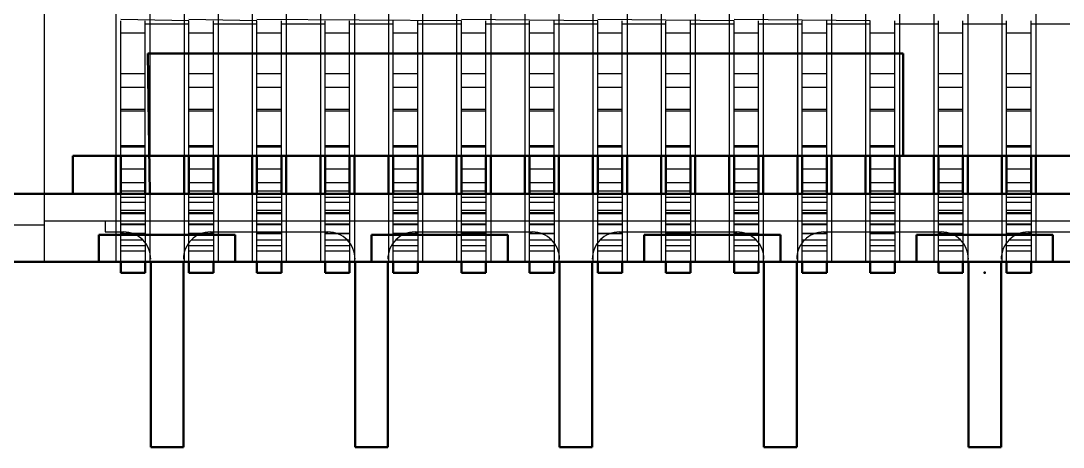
# Model space of a CAD drawing. Header units: inches. Extents: x -1.5 to 1.5, y -0.23 to 0.16.
# Drawn here: x -0.3536 to 0.0287, y -0.228 to -0.0715 of the extents above; entities that cross this region are included whole.
import ezdxf

# ---------------------------------------------------------------- set-up
doc = ezdxf.new("R2010")
doc.units = ezdxf.units.IN
doc.header["$MEASUREMENT"] = 0
doc.linetypes.add('Dashed', pattern=[2, 1, -1])
for name, color, linetype, lineweight in [('AM_4', 7, 'Continuous', 50), ('AM_9', 6, 'Dashed', 25), ('ConnectionPoints', 7, 'Continuous', 50)]:
    doc.layers.add(name, color=color, linetype=linetype, lineweight=lineweight)

msp = doc.modelspace()

# ---------------------------------------------------------------- linework, layer by layer
at = {"layer": 'AM_4'}
for p, q in [((-0.307, -0.0835), (-0.30625, -0.135)), ((-0.03, -0.0835), (-0.307, -0.0835)), ((-0.03, -0.121), (-0.03, -0.0835)), ((0.3345, -0.121), (-0.3345, -0.121)), ((-0.3345, -0.121), (-0.3345, -0.135)), ((-0.31875, -0.121), (-0.31875, -0.135)), ((-0.317, -0.135), (-0.317, -0.121)), ((-0.308, -0.121), (-0.308, -0.135)), ((-0.29375, -0.121), (-0.29375, -0.135)), ((-0.292, -0.135), (-0.292, -0.121)), ((-0.283, -0.121), (-0.283, -0.135)), ((-0.28125, -0.121), (-0.28125, -0.135)), ((-0.26875, -0.121), (-0.26875, -0.135)), ((-0.267, -0.135), (-0.267, -0.121)), ((-0.258, -0.121), (-0.258, -0.135)), ((-0.25625, -0.121), (-0.25625, -0.135)), ((-0.24375, -0.121), (-0.24375, -0.135)), ((-0.242, -0.135), (-0.242, -0.121)), ((-0.233, -0.121), (-0.233, -0.135)), ((-0.23125, -0.121), (-0.23125, -0.135)), ((-0.21875, -0.121), (-0.21875, -0.135)), ((-0.217, -0.135), (-0.217, -0.121)), ((-0.208, -0.121), (-0.208, -0.135)), ((-0.20625, -0.121), (-0.20625, -0.135)), ((-0.19375, -0.121), (-0.19375, -0.135)), ((-0.192, -0.135), (-0.192, -0.121)), ((-0.183, -0.121), (-0.183, -0.135)), ((-0.18125, -0.121), (-0.18125, -0.135)), ((-0.16875, -0.121), (-0.16875, -0.135)), ((-0.167, -0.135), (-0.167, -0.121)), ((-0.158, -0.121), (-0.158, -0.135)), ((-0.15625, -0.121), (-0.15625, -0.135)), ((-0.14375, -0.121), (-0.14375, -0.135)), ((-0.142, -0.135), (-0.142, -0.121)), ((-0.133, -0.121), (-0.133, -0.135)), ((-0.13125, -0.121), (-0.13125, -0.135)), ((-0.11875, -0.121), (-0.11875, -0.135)), ((-0.117, -0.135), (-0.117, -0.121)), ((-0.108, -0.121), (-0.108, -0.135)), ((-0.10625, -0.121), (-0.10625, -0.135)), ((-0.09375, -0.121), (-0.09375, -0.135)), ((-0.092, -0.135), (-0.092, -0.121)), ((-0.083, -0.121), (-0.083, -0.135)), ((-0.08125, -0.121), (-0.08125, -0.135)), ((-0.06875, -0.121), (-0.06875, -0.135)), ((-0.067, -0.135), (-0.067, -0.121)), ((-0.058, -0.121), (-0.058, -0.135)), ((-0.05625, -0.121), (-0.05625, -0.135)), ((-0.04375, -0.121), (-0.04375, -0.135)), ((-0.042, -0.135), (-0.042, -0.121)), ((-0.033, -0.121), (-0.033, -0.135)), ((-0.03125, -0.121), (-0.03125, -0.135)), ((-0.01875, -0.121), (-0.01875, -0.135)), ((-0.017, -0.135), (-0.017, -0.121)), ((-0.008, -0.121), (-0.008, -0.135)), ((-0.00625, -0.121), (-0.00625, -0.135)), ((0.00625, -0.121), (0.00625, -0.135)), ((0.008, -0.135), (0.008, -0.121)), ((0.017, -0.121), (0.017, -0.135)), ((0.01875, -0.121), (0.01875, -0.135)), ((-1.235, -0.135), (1.235, -0.135)), ((-0.325, -0.15), (-0.325, -0.16)), ((-0.275, -0.15), (-0.325, -0.15)), ((-0.275, -0.16), (-0.275, -0.15)), ((-0.225, -0.15), (-0.225, -0.16)), ((-0.175, -0.15), (-0.225, -0.15)), ((-0.175, -0.16), (-0.175, -0.15)), ((-0.125, -0.15), (-0.125, -0.16)), ((-0.075, -0.15), (-0.125, -0.15)), ((-0.075, -0.16), (-0.075, -0.15)), ((0.025, -0.15), (-0.025, -0.15)), ((-0.025, -0.15), (-0.025, -0.16)), ((0.025, -0.16), (0.025, -0.15)), ((-1.505, -0.16), (1.505, -0.16)), ((-0.317, -0.164), (-0.317, -0.16)), ((-0.308, -0.16), (-0.308, -0.164)), ((-0.306, -0.16), (-0.306, -0.228)), ((-0.294, -0.228), (-0.294, -0.16)), ((-0.292, -0.164), (-0.292, -0.16)), ((-0.283, -0.16), (-0.283, -0.164)), ((-0.267, -0.164), (-0.267, -0.16)), ((-0.258, -0.16), (-0.258, -0.164)), ((-0.242, -0.164), (-0.242, -0.16)), ((-0.233, -0.16), (-0.233, -0.164)), ((-0.231, -0.16), (-0.231, -0.228)), ((-0.219, -0.228), (-0.219, -0.16)), ((-0.217, -0.164), (-0.217, -0.16)), ((-0.208, -0.16), (-0.208, -0.164)), ((-0.192, -0.164), (-0.192, -0.16)), ((-0.183, -0.16), (-0.183, -0.164)), ((-0.167, -0.164), (-0.167, -0.16)), ((-0.158, -0.16), (-0.158, -0.164)), ((-0.156, -0.16), (-0.156, -0.228)), ((-0.144, -0.228), (-0.144, -0.16)), ((-0.142, -0.164), (-0.142, -0.16)), ((-0.133, -0.16), (-0.133, -0.164)), ((-0.117, -0.164), (-0.117, -0.16)), ((-0.108, -0.16), (-0.108, -0.164)), ((-0.092, -0.164), (-0.092, -0.16)), ((-0.083, -0.16), (-0.083, -0.164)), ((-0.081, -0.16), (-0.081, -0.228)), ((-0.069, -0.228), (-0.069, -0.16)), ((-0.067, -0.164), (-0.067, -0.16)), ((-0.058, -0.16), (-0.058, -0.164)), ((-0.042, -0.164), (-0.042, -0.16)), ((-0.033, -0.16), (-0.033, -0.164)), ((-0.017, -0.164), (-0.017, -0.16)), ((-0.008, -0.16), (-0.008, -0.164)), ((-0.006, -0.16), (-0.006, -0.228)), ((0.006, -0.228), (0.006, -0.16)), ((0.008, -0.164), (0.008, -0.16)), ((0.017, -0.16), (0.017, -0.164)), ((-0.308, -0.164), (-0.317, -0.164)), ((-0.283, -0.164), (-0.292, -0.164)), ((-0.258, -0.164), (-0.267, -0.164)), ((-0.233, -0.164), (-0.242, -0.164)), ((-0.208, -0.164), (-0.217, -0.164)), ((-0.183, -0.164), (-0.192, -0.164)), ((-0.158, -0.164), (-0.167, -0.164)), ((-0.133, -0.164), (-0.142, -0.164)), ((-0.108, -0.164), (-0.117, -0.164)), ((-0.083, -0.164), (-0.092, -0.164)), ((-0.058, -0.164), (-0.067, -0.164)), ((-0.033, -0.164), (-0.042, -0.164)), ((-0.008, -0.164), (-0.017, -0.164)), ((0.017, -0.164), (0.008, -0.164)), ((-0.306, -0.228), (-0.294, -0.228)), ((-0.231, -0.228), (-0.219, -0.228)), ((-0.156, -0.228), (-0.144, -0.228)), ((-0.081, -0.228), (-0.069, -0.228)), ((-0.006, -0.228), (0.006, -0.228))]:
    msp.add_line(p, q, dxfattribs=at)
at = {"layer": 'AM_9'}
for p, q in [((-0.345, -0.16), (-0.345, 0.046)), ((-0.31875, -0.0555), (-0.31875, -0.121)), ((-0.30625, -0.0555), (-0.30625, -0.121)), ((-0.29375, -0.0555), (-0.29375, -0.121)), ((-0.28125, -0.0555), (-0.28125, -0.121)), ((-0.26875, -0.0555), (-0.26875, -0.121)), ((-0.25625, -0.0555), (-0.25625, -0.121)), ((-0.24375, -0.0555), (-0.24375, -0.121)), ((-0.23125, -0.0555), (-0.23125, -0.121)), ((-0.21875, -0.0555), (-0.21875, -0.121)), ((-0.20625, -0.0555), (-0.20625, -0.121)), ((-0.19375, -0.0555), (-0.19375, -0.121)), ((-0.18125, -0.0555), (-0.18125, -0.121)), ((-0.16875, -0.0555), (-0.16875, -0.121)), ((-0.15625, -0.0555), (-0.15625, -0.121)), ((-0.14375, -0.0555), (-0.14375, -0.121)), ((-0.13125, -0.0555), (-0.13125, -0.121)), ((-0.11875, -0.0555), (-0.11875, -0.121)), ((-0.10625, -0.0555), (-0.10625, -0.121)), ((-0.09375, -0.0555), (-0.09375, -0.121)), ((-0.08125, -0.0555), (-0.08125, -0.121)), ((-0.06875, -0.0555), (-0.06875, -0.121)), ((-0.05625, -0.0555), (-0.05625, -0.121)), ((-0.04375, -0.0555), (-0.04375, -0.121)), ((-0.03125, -0.0555), (-0.03125, -0.121)), ((-0.01875, -0.0555), (-0.01875, -0.121)), ((-0.00625, -0.0555), (-0.00625, -0.121)), ((0.00625, -0.0555), (0.00625, -0.121)), ((0.01875, -0.0555), (0.01875, -0.121)), ((-0.292, -0.07151), (-0.317, -0.071)), ((-0.317, -0.121), (-0.317, -0.0715)), ((-0.308, -0.121), (-0.308, -0.07151)), ((-0.267, -0.07151), (-0.292, -0.071)), ((-0.292, -0.121), (-0.292, -0.07151)), ((-0.283, -0.121), (-0.283, -0.07151)), ((-0.192, -0.07151), (-0.267, -0.071)), ((-0.267, -0.121), (-0.267, -0.07151)), ((-0.258, -0.121), (-0.258, -0.07151)), ((-0.242, -0.121), (-0.242, -0.07151)), ((-0.233, -0.121), (-0.233, -0.07151)), ((-0.217, -0.121), (-0.217, -0.07151)), ((-0.208, -0.121), (-0.208, -0.07151)), ((-0.142, -0.07151), (-0.192, -0.071)), ((-0.192, -0.121), (-0.192, -0.07151)), ((-0.183, -0.121), (-0.183, -0.07151)), ((-0.167, -0.121), (-0.167, -0.07151)), ((-0.158, -0.121), (-0.158, -0.07151)), ((-0.092, -0.07151), (-0.142, -0.071)), ((-0.142, -0.121), (-0.142, -0.07151)), ((-0.133, -0.121), (-0.133, -0.07151)), ((-0.117, -0.121), (-0.117, -0.07151)), ((-0.108, -0.121), (-0.108, -0.07151)), ((-0.042, -0.07151), (-0.092, -0.071)), ((-0.092, -0.121), (-0.092, -0.07151)), ((-0.083, -0.121), (-0.083, -0.07151)), ((-0.067, -0.121), (-0.067, -0.07151)), ((-0.058, -0.121), (-0.058, -0.07151)), ((-0.042, -0.121), (-0.042, -0.07151)), ((-0.033, -0.121), (-0.033, -0.07151)), ((-0.017, -0.121), (-0.017, -0.07151)), ((-0.008, -0.121), (-0.008, -0.07151)), ((0.008, -0.121), (0.008, -0.07151)), ((0.017, -0.121), (0.017, -0.07151)), ((-0.308, -0.076), (-0.317, -0.076)), ((-0.292, -0.07269), (-0.308, -0.07269)), ((-0.283, -0.076), (-0.292, -0.076)), ((-0.267, -0.07269), (-0.283, -0.07269)), ((-0.258, -0.076), (-0.267, -0.076)), ((-0.242, -0.07269), (-0.258, -0.07269)), ((-0.233, -0.076), (-0.242, -0.076)), ((-0.217, -0.07269), (-0.233, -0.07269)), ((-0.208, -0.076), (-0.217, -0.076)), ((-0.192, -0.07269), (-0.208, -0.07269)), ((-0.183, -0.076), (-0.192, -0.076)), ((-0.167, -0.07269), (-0.183, -0.07269)), ((-0.158, -0.076), (-0.167, -0.076)), ((-0.142, -0.07269), (-0.158, -0.07269)), ((-0.133, -0.076), (-0.142, -0.076)), ((-0.117, -0.07269), (-0.133, -0.07269)), ((-0.108, -0.076), (-0.117, -0.076)), ((-0.092, -0.07269), (-0.108, -0.07269)), ((-0.083, -0.076), (-0.092, -0.076)), ((-0.067, -0.07269), (-0.083, -0.07269)), ((-0.058, -0.076), (-0.067, -0.076)), ((-0.042, -0.07269), (-0.058, -0.07269)), ((-0.033, -0.076), (-0.042, -0.076)), ((-0.017, -0.07269), (-0.033, -0.07269)), ((-0.008, -0.076), (-0.017, -0.076)), ((0.008, -0.07269), (-0.008, -0.07269)), ((0.017, -0.076), (0.008, -0.076)), ((0.033, -0.07269), (0.017, -0.07269)), ((-0.308, -0.091), (-0.317, -0.091)), ((-0.283, -0.091), (-0.292, -0.091)), ((-0.258, -0.091), (-0.267, -0.091)), ((-0.233, -0.091), (-0.242, -0.091)), ((-0.208, -0.091), (-0.217, -0.091)), ((-0.183, -0.091), (-0.192, -0.091)), ((-0.158, -0.091), (-0.167, -0.091)), ((-0.133, -0.091), (-0.142, -0.091)), ((-0.108, -0.091), (-0.117, -0.091)), ((-0.083, -0.091), (-0.092, -0.091)), ((-0.058, -0.091), (-0.067, -0.091)), ((-0.033, -0.091), (-0.042, -0.091)), ((-0.008, -0.091), (-0.017, -0.091)), ((0.017, -0.091), (0.008, -0.091)), ((-0.308, -0.096), (-0.317, -0.096)), ((-0.283, -0.096), (-0.292, -0.096)), ((-0.258, -0.096), (-0.267, -0.096)), ((-0.233, -0.096), (-0.242, -0.096)), ((-0.208, -0.096), (-0.217, -0.096)), ((-0.183, -0.096), (-0.192, -0.096)), ((-0.158, -0.096), (-0.167, -0.096)), ((-0.133, -0.096), (-0.142, -0.096)), ((-0.108, -0.096), (-0.117, -0.096)), ((-0.083, -0.096), (-0.092, -0.096)), ((-0.058, -0.096), (-0.067, -0.096)), ((-0.033, -0.096), (-0.042, -0.096)), ((-0.008, -0.096), (-0.017, -0.096)), ((0.017, -0.096), (0.008, -0.096)), ((-0.308, -0.10411), (-0.317, -0.10411)), ((-0.308, -0.10466), (-0.317, -0.10466)), ((-0.283, -0.10411), (-0.292, -0.10411)), ((-0.283, -0.10466), (-0.292, -0.10466)), ((-0.258, -0.10411), (-0.267, -0.10411)), ((-0.258, -0.10466), (-0.267, -0.10466)), ((-0.233, -0.10411), (-0.242, -0.10411)), ((-0.233, -0.10466), (-0.242, -0.10466)), ((-0.208, -0.10411), (-0.217, -0.10411)), ((-0.208, -0.10466), (-0.217, -0.10466)), ((-0.183, -0.10411), (-0.192, -0.10411)), ((-0.183, -0.10466), (-0.192, -0.10466)), ((-0.158, -0.10411), (-0.167, -0.10411)), ((-0.158, -0.10466), (-0.167, -0.10466)), ((-0.133, -0.10411), (-0.142, -0.10411)), ((-0.133, -0.10466), (-0.142, -0.10466)), ((-0.108, -0.10411), (-0.117, -0.10411)), ((-0.108, -0.10466), (-0.117, -0.10466)), ((-0.083, -0.10411), (-0.092, -0.10411)), ((-0.083, -0.10466), (-0.092, -0.10466)), ((-0.058, -0.10411), (-0.067, -0.10411)), ((-0.058, -0.10466), (-0.067, -0.10466)), ((-0.033, -0.10411), (-0.042, -0.10411)), ((-0.033, -0.10466), (-0.042, -0.10466)), ((-0.008, -0.10411), (-0.017, -0.10411)), ((-0.008, -0.10466), (-0.017, -0.10466)), ((0.017, -0.10411), (0.008, -0.10411)), ((0.017, -0.10466), (0.008, -0.10466)), ((-0.308, -0.11734), (-0.317, -0.11734)), ((-0.308, -0.11789), (-0.317, -0.11789)), ((-0.283, -0.11734), (-0.292, -0.11734)), ((-0.283, -0.11789), (-0.292, -0.11789)), ((-0.258, -0.11734), (-0.267, -0.11734)), ((-0.258, -0.11789), (-0.267, -0.11789)), ((-0.233, -0.11734), (-0.242, -0.11734)), ((-0.233, -0.11789), (-0.242, -0.11789)), ((-0.208, -0.11734), (-0.217, -0.11734)), ((-0.208, -0.11789), (-0.217, -0.11789)), ((-0.183, -0.11734), (-0.192, -0.11734)), ((-0.183, -0.11789), (-0.192, -0.11789)), ((-0.158, -0.11734), (-0.167, -0.11734)), ((-0.158, -0.11789), (-0.167, -0.11789)), ((-0.133, -0.11734), (-0.142, -0.11734)), ((-0.133, -0.11789), (-0.142, -0.11789)), ((-0.108, -0.11734), (-0.117, -0.11734)), ((-0.108, -0.11789), (-0.117, -0.11789)), ((-0.083, -0.11734), (-0.092, -0.11734)), ((-0.083, -0.11789), (-0.092, -0.11789)), ((-0.058, -0.11734), (-0.067, -0.11734)), ((-0.058, -0.11789), (-0.067, -0.11789)), ((-0.033, -0.11734), (-0.042, -0.11734)), ((-0.033, -0.11789), (-0.042, -0.11789)), ((-0.008, -0.11734), (-0.017, -0.11734)), ((-0.008, -0.11789), (-0.017, -0.11789)), ((0.017, -0.11734), (0.008, -0.11734)), ((0.017, -0.11789), (0.008, -0.11789)), ((-0.308, -0.126), (-0.317, -0.126)), ((-0.283, -0.126), (-0.292, -0.126)), ((-0.258, -0.126), (-0.267, -0.126)), ((-0.233, -0.126), (-0.242, -0.126)), ((-0.208, -0.126), (-0.217, -0.126)), ((-0.183, -0.126), (-0.192, -0.126)), ((-0.158, -0.126), (-0.167, -0.126)), ((-0.133, -0.126), (-0.142, -0.126)), ((-0.108, -0.126), (-0.117, -0.126)), ((-0.083, -0.126), (-0.092, -0.126)), ((-0.058, -0.126), (-0.067, -0.126)), ((-0.033, -0.126), (-0.042, -0.126)), ((-0.008, -0.126), (-0.017, -0.126)), ((0.017, -0.126), (0.008, -0.126)), ((-0.308, -0.131), (-0.317, -0.131)), ((-0.283, -0.131), (-0.292, -0.131)), ((-0.258, -0.131), (-0.267, -0.131)), ((-0.233, -0.131), (-0.242, -0.131)), ((-0.208, -0.131), (-0.217, -0.131)), ((-0.183, -0.131), (-0.192, -0.131)), ((-0.158, -0.131), (-0.167, -0.131)), ((-0.133, -0.131), (-0.142, -0.131)), ((-0.108, -0.131), (-0.117, -0.131)), ((-0.083, -0.131), (-0.092, -0.131)), ((-0.058, -0.131), (-0.067, -0.131)), ((-0.033, -0.131), (-0.042, -0.131)), ((-0.008, -0.131), (-0.017, -0.131)), ((0.017, -0.131), (0.008, -0.131)), ((-0.31875, -0.135), (-0.31875, -0.16)), ((-0.308, -0.13401), (-0.317, -0.13401)), ((-0.317, -0.16), (-0.317, -0.135)), ((-0.308, -0.13637), (-0.317, -0.13637)), ((-0.308, -0.135), (-0.308, -0.16)), ((-0.30625, -0.135), (-0.30625, -0.16)), ((-0.29375, -0.135), (-0.29375, -0.16)), ((-0.283, -0.13401), (-0.292, -0.13401)), ((-0.292, -0.16), (-0.292, -0.135)), ((-0.283, -0.13637), (-0.292, -0.13637)), ((-0.283, -0.135), (-0.283, -0.16)), ((-0.28125, -0.135), (-0.28125, -0.16)), ((-0.26875, -0.135), (-0.26875, -0.16)), ((-0.258, -0.13401), (-0.267, -0.13401)), ((-0.267, -0.16), (-0.267, -0.135)), ((-0.258, -0.13637), (-0.267, -0.13637)), ((-0.258, -0.135), (-0.258, -0.16)), ((-0.25625, -0.135), (-0.25625, -0.16)), ((-0.24375, -0.135), (-0.24375, -0.16)), ((-0.233, -0.13401), (-0.242, -0.13401)), ((-0.242, -0.16), (-0.242, -0.135)), ((-0.233, -0.13637), (-0.242, -0.13637)), ((-0.233, -0.135), (-0.233, -0.16)), ((-0.23125, -0.135), (-0.23125, -0.16)), ((-0.21875, -0.135), (-0.21875, -0.16)), ((-0.208, -0.13401), (-0.217, -0.13401)), ((-0.217, -0.16), (-0.217, -0.135)), ((-0.208, -0.13637), (-0.217, -0.13637)), ((-0.208, -0.135), (-0.208, -0.16)), ((-0.20625, -0.135), (-0.20625, -0.16)), ((-0.19375, -0.135), (-0.19375, -0.16)), ((-0.183, -0.13401), (-0.192, -0.13401)), ((-0.192, -0.16), (-0.192, -0.135)), ((-0.183, -0.13637), (-0.192, -0.13637)), ((-0.183, -0.135), (-0.183, -0.16)), ((-0.18125, -0.135), (-0.18125, -0.16)), ((-0.16875, -0.135), (-0.16875, -0.16)), ((-0.158, -0.13401), (-0.167, -0.13401)), ((-0.167, -0.16), (-0.167, -0.135)), ((-0.158, -0.13637), (-0.167, -0.13637)), ((-0.158, -0.135), (-0.158, -0.16)), ((-0.15625, -0.135), (-0.15625, -0.16)), ((-0.14375, -0.135), (-0.14375, -0.16)), ((-0.133, -0.13401), (-0.142, -0.13401)), ((-0.142, -0.16), (-0.142, -0.135)), ((-0.133, -0.13637), (-0.142, -0.13637)), ((-0.133, -0.135), (-0.133, -0.16)), ((-0.13125, -0.135), (-0.13125, -0.16)), ((-0.11875, -0.135), (-0.11875, -0.16)), ((-0.108, -0.13401), (-0.117, -0.13401)), ((-0.117, -0.16), (-0.117, -0.135)), ((-0.108, -0.13637), (-0.117, -0.13637)), ((-0.108, -0.135), (-0.108, -0.16)), ((-0.10625, -0.135), (-0.10625, -0.16)), ((-0.09375, -0.135), (-0.09375, -0.16)), ((-0.083, -0.13401), (-0.092, -0.13401)), ((-0.092, -0.16), (-0.092, -0.135)), ((-0.083, -0.13637), (-0.092, -0.13637)), ((-0.083, -0.135), (-0.083, -0.16)), ((-0.08125, -0.135), (-0.08125, -0.16)), ((-0.06875, -0.135), (-0.06875, -0.16)), ((-0.058, -0.13401), (-0.067, -0.13401)), ((-0.067, -0.16), (-0.067, -0.135)), ((-0.058, -0.13637), (-0.067, -0.13637)), ((-0.058, -0.135), (-0.058, -0.16)), ((-0.05625, -0.135), (-0.05625, -0.16)), ((-0.04375, -0.135), (-0.04375, -0.16)), ((-0.033, -0.13401), (-0.042, -0.13401)), ((-0.042, -0.16), (-0.042, -0.135)), ((-0.033, -0.13637), (-0.042, -0.13637)), ((-0.033, -0.135), (-0.033, -0.16)), ((-0.03125, -0.135), (-0.03125, -0.16)), ((-0.01875, -0.135), (-0.01875, -0.16)), ((-0.008, -0.13401), (-0.017, -0.13401)), ((-0.017, -0.16), (-0.017, -0.135)), ((-0.008, -0.13637), (-0.017, -0.13637)), ((-0.008, -0.135), (-0.008, -0.16)), ((-0.00625, -0.135), (-0.00625, -0.16)), ((0.00625, -0.135), (0.00625, -0.16)), ((0.017, -0.13401), (0.008, -0.13401)), ((0.008, -0.16), (0.008, -0.135)), ((0.017, -0.13637), (0.008, -0.13637)), ((0.017, -0.135), (0.017, -0.16)), ((0.01875, -0.135), (0.01875, -0.16)), ((-0.308, -0.13817), (-0.317, -0.13817)), ((-0.308, -0.14117), (-0.317, -0.14117)), ((-0.283, -0.13817), (-0.292, -0.13817)), ((-0.283, -0.14117), (-0.292, -0.14117)), ((-0.258, -0.13817), (-0.267, -0.13817)), ((-0.258, -0.14117), (-0.267, -0.14117)), ((-0.233, -0.13817), (-0.242, -0.13817)), ((-0.233, -0.14117), (-0.242, -0.14117)), ((-0.208, -0.13817), (-0.217, -0.13817)), ((-0.208, -0.14117), (-0.217, -0.14117)), ((-0.183, -0.13817), (-0.192, -0.13817)), ((-0.183, -0.14117), (-0.192, -0.14117)), ((-0.158, -0.13817), (-0.167, -0.13817)), ((-0.158, -0.14117), (-0.167, -0.14117)), ((-0.133, -0.13817), (-0.142, -0.13817)), ((-0.133, -0.14117), (-0.142, -0.14117)), ((-0.108, -0.13817), (-0.117, -0.13817)), ((-0.108, -0.14117), (-0.117, -0.14117)), ((-0.083, -0.13817), (-0.092, -0.13817)), ((-0.083, -0.14117), (-0.092, -0.14117)), ((-0.058, -0.13817), (-0.067, -0.13817)), ((-0.058, -0.14117), (-0.067, -0.14117)), ((-0.033, -0.13817), (-0.042, -0.13817)), ((-0.033, -0.14117), (-0.042, -0.14117)), ((-0.008, -0.13817), (-0.017, -0.13817)), ((-0.008, -0.14117), (-0.017, -0.14117)), ((0.017, -0.13817), (0.008, -0.13817)), ((0.017, -0.14117), (0.008, -0.14117)), ((0.345, -0.145), (-0.345, -0.145)), ((-0.32275, -0.145), (-0.32275, -0.149)), ((-0.308, -0.14203), (-0.317, -0.14203)), ((-0.308, -0.14238), (-0.317, -0.14238)), ((-0.283, -0.14203), (-0.292, -0.14203)), ((-0.283, -0.14238), (-0.292, -0.14238)), ((-0.258, -0.14203), (-0.267, -0.14203)), ((-0.258, -0.14238), (-0.267, -0.14238)), ((-0.233, -0.14203), (-0.242, -0.14203)), ((-0.233, -0.14238), (-0.242, -0.14238)), ((-0.208, -0.14203), (-0.217, -0.14203)), ((-0.208, -0.14238), (-0.217, -0.14238)), ((-0.183, -0.14203), (-0.192, -0.14203)), ((-0.183, -0.14238), (-0.192, -0.14238)), ((-0.158, -0.14203), (-0.167, -0.14203)), ((-0.158, -0.14238), (-0.167, -0.14238)), ((-0.133, -0.14203), (-0.142, -0.14203)), ((-0.133, -0.14238), (-0.142, -0.14238)), ((-0.108, -0.14203), (-0.117, -0.14203)), ((-0.108, -0.14238), (-0.117, -0.14238)), ((-0.083, -0.14203), (-0.092, -0.14203)), ((-0.083, -0.14238), (-0.092, -0.14238)), ((-0.058, -0.14203), (-0.067, -0.14203)), ((-0.058, -0.14238), (-0.067, -0.14238)), ((-0.033, -0.14203), (-0.042, -0.14203)), ((-0.033, -0.14238), (-0.042, -0.14238)), ((-0.008, -0.14203), (-0.017, -0.14203)), ((-0.008, -0.14238), (-0.017, -0.14238)), ((0.017, -0.14203), (0.008, -0.14203)), ((0.017, -0.14238), (0.008, -0.14238)), ((-0.345, -0.14655), (-0.495, -0.14655)), ((-0.32275, -0.149), (-0.316, -0.149)), ((-0.308, -0.1461), (-0.317, -0.1461)), ((-0.308, -0.14634), (-0.317, -0.14634)), ((-0.283, -0.1461), (-0.292, -0.1461)), ((-0.283, -0.14634), (-0.292, -0.14634)), ((-0.284, -0.149), (-0.241, -0.149)), ((-0.258, -0.1461), (-0.267, -0.1461)), ((-0.258, -0.14634), (-0.267, -0.14634)), ((-0.233, -0.1461), (-0.242, -0.1461)), ((-0.233, -0.14634), (-0.242, -0.14634)), ((-0.208, -0.1461), (-0.217, -0.1461)), ((-0.208, -0.14634), (-0.217, -0.14634)), ((-0.209, -0.149), (-0.166, -0.149)), ((-0.183, -0.1461), (-0.192, -0.1461)), ((-0.183, -0.14634), (-0.192, -0.14634)), ((-0.158, -0.1461), (-0.167, -0.1461)), ((-0.158, -0.14634), (-0.167, -0.14634)), ((-0.133, -0.1461), (-0.142, -0.1461)), ((-0.133, -0.14634), (-0.142, -0.14634)), ((-0.134, -0.149), (-0.091, -0.149)), ((-0.108, -0.1461), (-0.117, -0.1461)), ((-0.108, -0.14634), (-0.117, -0.14634)), ((-0.083, -0.1461), (-0.092, -0.1461)), ((-0.083, -0.14634), (-0.092, -0.14634)), ((-0.058, -0.1461), (-0.067, -0.1461)), ((-0.058, -0.14634), (-0.067, -0.14634)), ((-0.059, -0.149), (-0.016, -0.149)), ((-0.033, -0.1461), (-0.042, -0.1461)), ((-0.033, -0.14634), (-0.042, -0.14634)), ((-0.008, -0.1461), (-0.017, -0.1461)), ((-0.008, -0.14634), (-0.017, -0.14634)), ((0.017, -0.1461), (0.008, -0.1461)), ((0.017, -0.14634), (0.008, -0.14634)), ((0.016, -0.149), (0.059, -0.149)), ((-0.308, -0.14957), (-0.317, -0.14957)), ((-0.308, -0.14971), (-0.317, -0.14971)), ((-0.30886, -0.152), (-0.317, -0.152)), ((-0.283, -0.14957), (-0.292, -0.14957)), ((-0.283, -0.14971), (-0.292, -0.14971)), ((-0.283, -0.152), (-0.29114, -0.152)), ((-0.258, -0.14957), (-0.267, -0.14957)), ((-0.258, -0.14971), (-0.267, -0.14971)), ((-0.258, -0.152), (-0.267, -0.152)), ((-0.233, -0.14957), (-0.242, -0.14957)), ((-0.233, -0.14971), (-0.242, -0.14971)), ((-0.233, -0.152), (-0.242, -0.152)), ((-0.208, -0.14957), (-0.217, -0.14957)), ((-0.208, -0.14971), (-0.217, -0.14971)), ((-0.208, -0.152), (-0.21614, -0.152)), ((-0.183, -0.14957), (-0.192, -0.14957)), ((-0.183, -0.14971), (-0.192, -0.14971)), ((-0.183, -0.152), (-0.192, -0.152)), ((-0.158, -0.14957), (-0.167, -0.14957)), ((-0.158, -0.14971), (-0.167, -0.14971)), ((-0.15886, -0.152), (-0.167, -0.152)), ((-0.133, -0.14957), (-0.142, -0.14957)), ((-0.133, -0.14971), (-0.142, -0.14971)), ((-0.133, -0.152), (-0.14114, -0.152)), ((-0.108, -0.14957), (-0.117, -0.14957)), ((-0.108, -0.14971), (-0.117, -0.14971)), ((-0.108, -0.152), (-0.117, -0.152)), ((-0.083, -0.14957), (-0.092, -0.14957)), ((-0.083, -0.14971), (-0.092, -0.14971)), ((-0.08386, -0.152), (-0.092, -0.152)), ((-0.058, -0.14957), (-0.067, -0.14957)), ((-0.058, -0.14971), (-0.067, -0.14971)), ((-0.058, -0.152), (-0.067, -0.152)), ((-0.033, -0.14957), (-0.042, -0.14957)), ((-0.033, -0.14971), (-0.042, -0.14971)), ((-0.033, -0.152), (-0.042, -0.152)), ((-0.008, -0.14957), (-0.017, -0.14957)), ((-0.008, -0.14971), (-0.017, -0.14971)), ((-0.00886, -0.152), (-0.017, -0.152)), ((0.017, -0.14957), (0.008, -0.14957)), ((0.017, -0.14971), (0.008, -0.14971)), ((0.017, -0.152), (0.00886, -0.152)), ((-0.308, -0.15404), (-0.317, -0.15404)), ((-0.308, -0.156), (-0.317, -0.156)), ((-0.283, -0.15404), (-0.292, -0.15404)), ((-0.283, -0.156), (-0.292, -0.156)), ((-0.258, -0.15404), (-0.267, -0.15404)), ((-0.258, -0.156), (-0.267, -0.156)), ((-0.233, -0.15404), (-0.242, -0.15404)), ((-0.233, -0.156), (-0.242, -0.156)), ((-0.208, -0.15404), (-0.217, -0.15404)), ((-0.208, -0.156), (-0.217, -0.156)), ((-0.183, -0.15404), (-0.192, -0.15404)), ((-0.183, -0.156), (-0.192, -0.156)), ((-0.158, -0.15404), (-0.167, -0.15404)), ((-0.158, -0.156), (-0.167, -0.156)), ((-0.133, -0.15404), (-0.142, -0.15404)), ((-0.133, -0.156), (-0.142, -0.156)), ((-0.108, -0.15404), (-0.117, -0.15404)), ((-0.108, -0.156), (-0.117, -0.156)), ((-0.083, -0.15404), (-0.092, -0.15404)), ((-0.083, -0.156), (-0.092, -0.156)), ((-0.058, -0.15404), (-0.067, -0.15404)), ((-0.058, -0.156), (-0.067, -0.156)), ((-0.033, -0.15404), (-0.042, -0.15404)), ((-0.033, -0.156), (-0.042, -0.156)), ((-0.008, -0.15404), (-0.017, -0.15404)), ((-0.008, -0.156), (-0.017, -0.156)), ((0.017, -0.15404), (0.008, -0.15404)), ((0.017, -0.156), (0.008, -0.156))]:
    msp.add_line(p, q, dxfattribs=at)
for centre, start, end in [((-0.316, -0.159), 0, 90), ((-0.284, -0.159), 90, 180), ((-0.241, -0.159), 0, 90), ((-0.209, -0.159), 90, 180), ((-0.166, -0.159), 0, 90), ((-0.134, -0.159), 90, 180), ((-0.091, -0.159), 0, 90), ((-0.059, -0.159), 90, 180), ((-0.016, -0.159), 0, 90), ((0.016, -0.159), 90, 180)]:
    msp.add_arc(centre, 0.01, start, end, dxfattribs=at)
at = {"layer": 'ConnectionPoints'}
msp.add_point((0, -0.164, -0.251), dxfattribs=at)
msp.add_point((0, -0.164, -0.251), dxfattribs=at)

doc.saveas('drawing.dxf')
